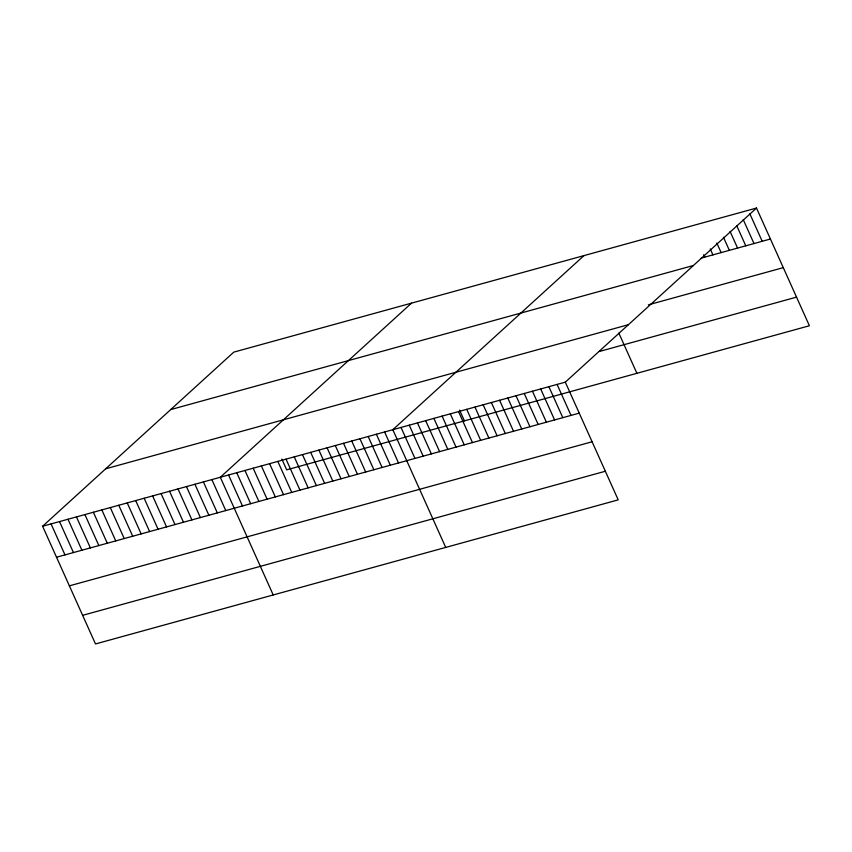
<?xml version="1.0" encoding="UTF-8"?>
<svg xmlns="http://www.w3.org/2000/svg" width="852" height="852" viewBox="0 0 852 852"><rect width="100%" height="100%" fill="white"/><g stroke="black" fill="none" stroke-linecap="round" stroke-linejoin="round"><path stroke-width="1.28" d="M756.501 208.048L565.313 382.154L618.211 499.868L95.499 643.952L42.6 526.248L233.789 352.132L756.501 208.048L809.4 325.752L286.687 469.846L281.874 459.111M411.516 303.142L220.317 477.258L273.226 594.962M584.003 255.589L392.815 429.706L445.713 547.421M701.196 258.113L770.421 239.029M170.698 409.588L693.411 265.505M648.34 304.846L783.286 267.645M105.691 468.792L628.403 324.697M599.403 351.471L796.535 297.135M42.6 526.248L565.313 382.154M56.52 557.229L579.232 413.145M69.385 585.846L592.097 441.762M82.633 615.336L605.346 471.252M749.888 213.884L762.21 241.286M743.285 219.72L753.999 243.555M736.682 225.556L745.777 245.823M730.068 231.403L737.566 248.081M723.465 237.239L729.355 250.35M716.851 243.076L721.143 252.618M710.248 248.922L712.922 254.876M703.645 254.759L704.711 257.144M618.84 333.1L636.902 373.304M557.091 384.422L571.021 415.403M548.88 386.691L562.81 417.672M540.669 388.949L554.588 419.93M532.447 391.217L546.377 422.198M524.236 393.475L538.166 424.466M516.024 395.743L529.944 426.724M507.813 398.012L521.733 428.993M499.591 400.27L513.522 431.261M491.38 402.538L505.311 433.519M483.169 404.796L497.089 435.787M474.958 407.064L488.878 438.045M466.736 409.333L480.666 440.314M459.59 410.121L464.415 420.856M458.525 411.591L472.455 442.582M450.314 413.859L464.233 444.84M442.103 416.117L456.022 447.108M433.881 418.385L447.811 449.366M425.67 420.654L439.6 451.635M417.459 422.911L431.378 453.903M409.248 425.18L423.167 456.161M401.026 427.448L414.956 458.429M384.603 431.975L398.523 462.955M376.382 434.232L390.312 465.224M368.17 436.501L382.101 467.482M359.959 438.769L373.879 469.75M351.748 441.027L365.668 472.008M343.526 443.296L357.457 474.276M335.315 445.553L349.245 476.545M327.104 447.822L341.024 478.803M318.893 450.09L332.812 481.071M310.671 452.348L324.601 483.329M302.46 454.617L316.39 485.597M294.249 456.874L308.168 487.866M286.038 459.143L299.957 490.124M277.816 461.411L291.746 492.392M269.605 463.669L283.524 494.661M261.394 465.938L275.313 496.918M253.172 468.195L267.102 499.187M244.961 470.464L258.891 501.445M236.75 472.732L250.669 503.713M228.538 474.99L242.458 505.981M211.86 479.591L225.78 510.572M203.394 481.923L217.324 512.904M194.927 484.255L208.857 515.236M186.471 486.588L200.39 517.569M178.004 488.92L191.934 519.901M169.548 491.253L183.468 522.233M161.081 493.585L175.001 524.566M152.614 495.917L166.545 526.909M144.158 498.25L158.078 529.241M135.692 500.582L149.622 531.573M127.225 502.914L141.155 533.906M118.769 505.247L132.688 536.238M110.302 507.59L124.232 538.57M101.835 509.922L115.766 540.903M93.379 512.254L107.299 543.235M84.912 514.587L98.843 545.568M76.456 516.919L90.376 547.9M67.99 519.251L81.909 550.232M59.523 521.584L73.453 552.565M51.067 523.916L64.986 554.897"/></g></svg>
